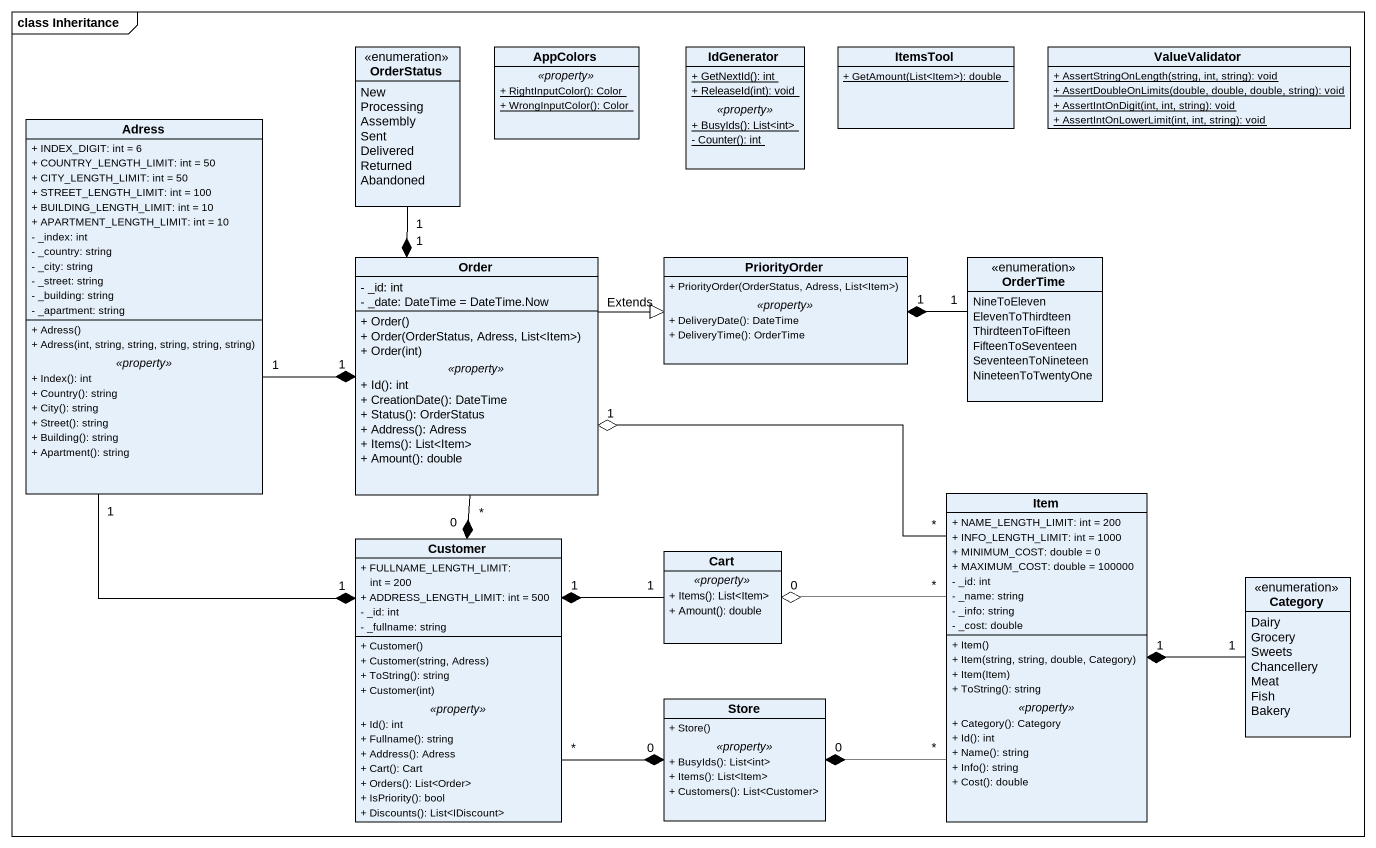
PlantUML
@startuml
mainframe class Inheritance
hide circle
hide empty members
skinparam classAttributeIconSize 0
enum OrderStatus {
  New
  Processing
  Assembly
  Sent
  Delivered
  Returned
  Abandoned
}
class AppColors {
  .. <<property>> ..
  {static} + RightInputColor(): Color
  {static} + WrongInputColor(): Color
}
class IdGenerator {
  {static} + GetNextId(): int
  {static} + ReleaseId(int): void
  .. <<property>> ..
  {static} + BusyIds(): List<int>
  {static} - Counter(): int
}
class ItemsTool {
  {static} + GetAmount(List<Item>): double
}
class ValueValidator {
  {static} + AssertStringOnLength(string, int, string): void
  {static} + AssertDoubleOnLimits(double, double, double, string): void
  {static} + AssertIntOnDigit(int, int, string): void
  {static} + AssertIntOnLowerLimit(int, int, string): void
}
class Adress {
  + INDEX_DIGIT: int = 6
  + COUNTRY_LENGTH_LIMIT: int = 50
  + CITY_LENGTH_LIMIT: int = 50
  + STREET_LENGTH_LIMIT: int = 100
  + BUILDING_LENGTH_LIMIT: int = 10
  + APARTMENT_LENGTH_LIMIT: int = 10
  - _index: int
  - _country: string
  - _city: string
  - _street: string
  - _building: string
  - _apartment: string
  --
  + Adress()
  + Adress(int, string, string, string, string, string)
  .. <<property>> ..
  + Index(): int
  + Country(): string
  + City(): string
  + Street(): string
  + Building(): string
  + Apartment(): string
}
class Order {
  - _id: int
  - _date: DateTime = DateTime.Now
  --
  + Order()
  + Order(OrderStatus, Adress, List<Item>)
  + Order(int)
  .. <<property>> ..
  + Id(): int
  + CreationDate(): DateTime
  + Status(): OrderStatus
  + Address(): Adress
  + Items(): List<Item>
  + Amount(): double
}
class PriorityOrder {
  + PriorityOrder(OrderStatus, Adress, List<Item>)
  .. <<property>> ..
  + DeliveryDate(): DateTime
  + DeliveryTime(): OrderTime
}
enum OrderTime {
  NineToEleven
  ElevenToThirdteen
  ThirdteenToFifteen
  FifteenToSeventeen
  SeventeenToNineteen
  NineteenToTwentyOne
}
class Item {
  + NAME_LENGTH_LIMIT: int = 200
  + INFO_LENGTH_LIMIT: int = 1000
  + MINIMUM_COST: double = 0
  + MAXIMUM_COST: double = 100000
  - _id: int
  - _name: string
  - _info: string
  - _cost: double
  --
  + Item()
  + Item(string, string, double, Category)
  + Item(Item)
  + ToString(): string
  .. <<property>> ..
  + Category(): Category
  + Id(): int
  + Name(): string
  + Info(): string
  + Cost(): double
}
class Customer {
  + FULLNAME_LENGTH_LIMIT: int = 200
  + ADDRESS_LENGTH_LIMIT: int = 500
  - _id: int
  - _fullname: string
  --
  + Customer()
  + Customer(string, Adress)
  + ToString(): string
  + Customer(int)
  .. <<property>> ..
  + Id(): int
  + Fullname(): string
  + Address(): Adress
  + Cart(): Cart
  + Orders(): List<Order>
  + IsPriority(): bool
  + Discounts(): List<IDiscount>
}
class Cart {
  .. <<property>> ..
  + Items(): List<Item>
  + Amount(): double
}
enum Category {
  Dairy
  Grocery
  Sweets
  Chancellery
  Meat
  Fish
  Bakery
}
class Store {
  + Store()
  .. <<property>> ..
  + BusyIds(): List<int>
  + Items(): List<Item>
  + Customers(): List<Customer>
}
OrderStatus "1" --* "1" Order
Adress "1" -right-* "1" Order
Adress "1" --* "1" Customer
Order -right-|> PriorityOrder : Extends
Order "*" --* "0" Customer
OrderTime "1" -left-* "1" PriorityOrder
Item "*" -left-o "1" Order
Item "*" -left-o "0" Cart
Item "*" -left-* "0" Store
Customer "*" -right-* "0" Store
Cart "1" -left-* "1" Customer
Category "1" -left-* "1" Item
@enduml
